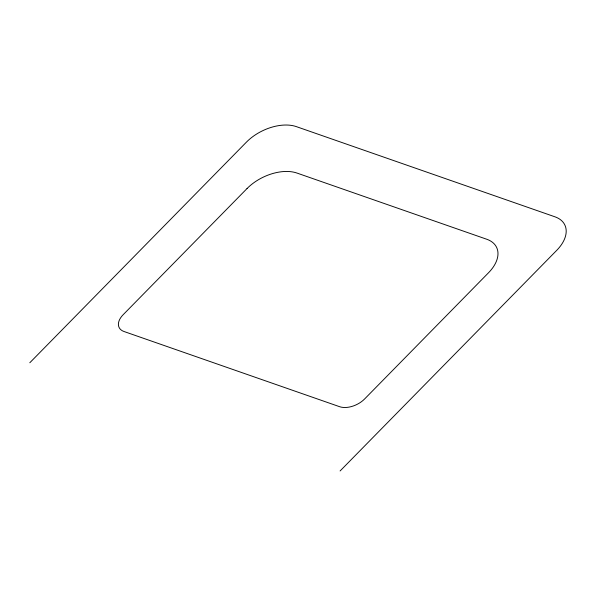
<?xml version="1.0" encoding="UTF-8"?>
<svg xmlns="http://www.w3.org/2000/svg" width="596" height="596" viewBox="0 0 596 596"><rect width="100%" height="100%" fill="white"/><g stroke="black" fill="none" stroke-linecap="round" stroke-linejoin="round"><path stroke-width="0.89" d="M29.8 362.755L246.439 142.131A37.69 22.581 -25.8 0 1 296.368 126.628L554.943 216.81A37.69 22.581 -25.8 0 1 556.731 250.342L340.092 470.967M247.027 188.559L123.126 314.748A18.849 11.287 -25.8 0 0 124.02 331.51L339.653 406.71A18.849 11.287 -25.8 0 0 364.618 398.962L488.519 272.774A37.69 22.581 -25.8 0 0 486.731 239.242L296.957 173.056A37.69 22.581 -25.8 0 0 247.027 188.559"/></g></svg>
